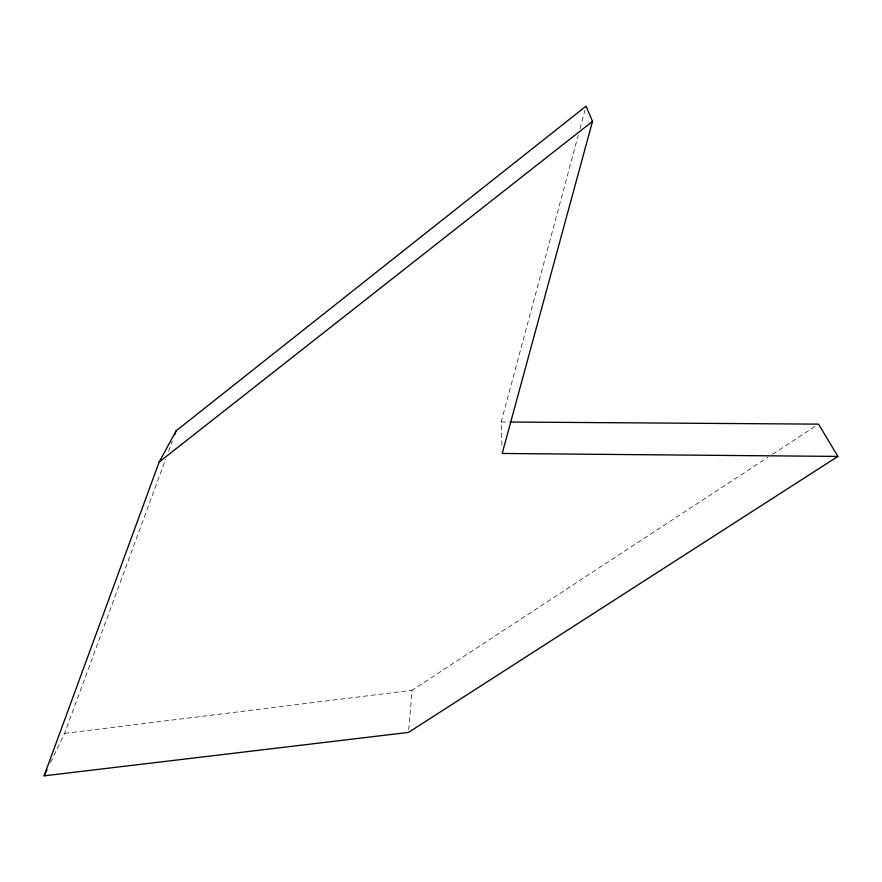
<?xml version="1.0" encoding="UTF-8"?>
<svg xmlns="http://www.w3.org/2000/svg" width="882" height="882" viewBox="0 0 882 882"><rect width="100%" height="100%" fill="white"/><g stroke="black" fill="none" stroke-linecap="round" stroke-linejoin="round"><path stroke-width="0.66" stroke-dasharray="4.41 3.31" d="M408.73 729.69L412.137 690.297L767.88 457.306M501.913 445.256L501.174 421.96L578.195 135.354M579.97 128.717L584.964 110.14M50.539 762.5L64.573 733.394L165.695 459.125M168.55 451.397L172.343 441.099M772.489 454.296L816.236 425.642M64.573 733.394L412.137 690.297M501.174 421.96L509.421 422.015"/><path stroke-width="1.32" d="M837.9 456.424L408.487 732.413L44.1 775.84L159.19 462.003L176.146 430.791L586.034 106.16L592.506 121.374L502.178 453.469L837.9 456.424L818.54 424.132L510.788 422.026M174.713 434.661L176.146 430.791M44.1 775.84L47.022 769.777M159.19 462.003L592.506 121.374"/></g></svg>
